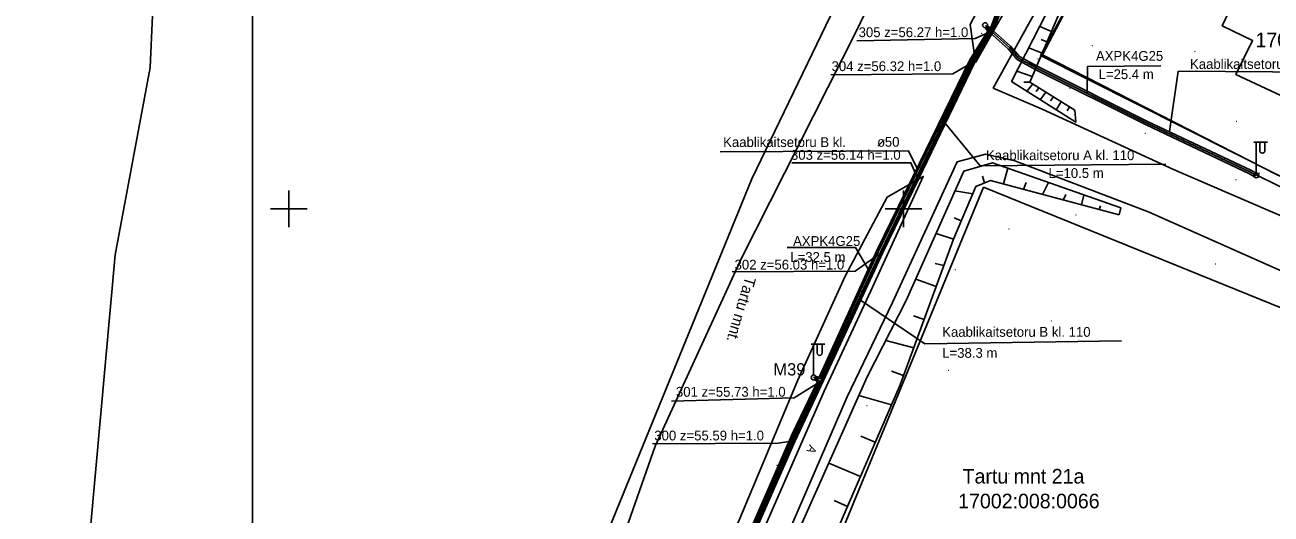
# Model space of a CAD drawing. Extents: x 640994 to 642090, y 6455850 to 6457430.
# Drawn here: x 641378.5 to 641479.9, y 6457125.1 to 6457165 of the extents above; entities that cross this region are included whole.
import ezdxf

# ---------------------------------------------------------------- set-up
doc = ezdxf.new("R2010")
doc.units = 0
for name, color, linetype in [('Level 1', 7, 'Continuous'), ('Level 11', 7, 'Continuous'), ('Level 19', 7, 'Continuous'), ('Level 20', 7, 'Continuous'), ('Level 21', 7, 'Continuous'), ('Level 23', 7, 'Continuous'), ('Level 3', 7, 'Continuous'), ('Level 4', 7, 'Continuous'), ('Level 40', 7, 'Continuous'), ('Level 42', 7, 'Continuous'), ('Level 45', 7, 'Continuous'), ('Level 5', 7, 'Continuous'), ('Level 50', 7, 'Continuous'), ('Level 51', 7, 'Continuous'), ('Level 52', 7, 'Continuous'), ('Level 53', 7, 'Continuous'), ('Level 6', 7, 'Continuous'), ('Level 7', 7, 'Continuous'), ('Level 8', 7, 'Continuous')]:
    doc.layers.add(name, color=color, linetype=linetype)

# ---------------------------------------------------------------- blocks, each defined once
blk = doc.blocks.new('NR')
at = {"layer": 'Level 1'}
blk.add_line((0, 0), (0, 0), dxfattribs=at)
blk = doc.blocks.new('VAPOST')
at = {"layer": 'Level 1'}
blk.add_line((0, 0), (0, 0), dxfattribs=at)
blk.add_line((0, 0), (0, 0), dxfattribs=at)
blk.add_line((0, 0), (0, 0), dxfattribs=at)
blk.add_line((0, 0), (0, 0), dxfattribs=at)
blk.add_arc((0.001066, 0.003358), 0.000613, 180, 0, dxfattribs=at)
blk = doc.blocks.new('LIIKLM')
at = {"layer": 'Level 1'}
blk.add_line((0, 0), (0, 0), dxfattribs=at)
blk.add_line((0, 0), (0, 0), dxfattribs=at)
blk.add_line((0, 0), (0, 0), dxfattribs=at)
blk.add_line((0, 0), (0, 0), dxfattribs=at)
blk.add_line((0, 0), (0, 0), dxfattribs=at)
blk.add_line((0, 0), (0, 0), dxfattribs=at)
blk = doc.blocks.new('TUPOST')
at = {"layer": 'Level 1'}
blk.add_circle((0, 0), 0.0004, dxfattribs=at)
blk = doc.blocks.new('MURU')
at = {"layer": 'Level 1'}
blk.add_line((0, 0), (0, 0), dxfattribs=at)
blk.add_line((0, 0), (0, 0), dxfattribs=at)
for centre in [(-0.000802, 0), (0.000856, 0)]:
    blk.add_circle(centre, 0.00011, dxfattribs=at)
blk = doc.blocks.new('PUPOST')
at = {"layer": 'Level 1'}
blk.add_circle((0, 0), 0.0005, dxfattribs=at)
blk = doc.blocks.new('MPSUUN')
at = {"layer": 'Level 1'}
blk.add_line((0, 0), (0, 0), dxfattribs=at)
blk.add_line((0, 0), (0, 0), dxfattribs=at)
blk.add_line((0, 0), (0, 0), dxfattribs=at)

msp = doc.modelspace()

# ---------------------------------------------------------------- linework, layer by layer
at = {"layer": 'Level 11'}
for p, q in [((641478.5, 6457155.42), (641479.6, 6457155.42)), ((641478.7, 6457155.42), (641478.7, 6457152.92)), ((641479, 6457155.42), (641479, 6457154.72)), ((641479.4, 6457155.42), (641479.4, 6457154.72)), ((641442.49, 6457138.96), (641443.59, 6457138.96)), ((641442.69, 6457138.96), (641442.69, 6457136.46)), ((641442.99, 6457138.96), (641442.99, 6457138.26)), ((641443.39, 6457138.96), (641443.39, 6457138.26))]:
    msp.add_line(p, q, dxfattribs=at)
for centre in [(641456.64, 6457164.95), (641478.7, 6457152.72), (641442.69, 6457136.26)]:
    msp.add_circle(centre, 0.2, dxfattribs=at)
for centre in [(641479.2, 6457154.72), (641443.19, 6457138.26)]:
    msp.add_arc(centre, 0.2, 179.9393, 0.0607, dxfattribs=at)
at = {"layer": 'Level 19'}
for points in [[(641418.61, 6457093.42), (641420.36, 6457100.48), (641424.39, 6457115.19), (641429.79, 6457130.66), (641436.81, 6457145.97), (641446.18, 6457164.5), (641454.86, 6457182.64), (641455.4, 6457185.01), (641458.72, 6457190.71), (641461.37, 6457193.75), (641472.12, 6457211.58), (641481.91, 6457229.63), (641485.86, 6457236.55)], [(641455.85, 6457161.91), (641455.43, 6457165.01), (641461.44, 6457176.44), (641464.36, 6457181.1), (641466.06, 6457180.37), (641463.33, 6457175.07), (641455.85, 6457161.91)], [(641487.69, 6457146.4), (641471.98, 6457153.2), (641461.28, 6457158.12), (641457.3, 6457159.83), (641465.2, 6457174.15), (641468.7, 6457180.02), (641470.22, 6457179.61)], [(641427.15, 6457066.07), (641427.51, 6457072.23), (641428.03, 6457077.22), (641428.8, 6457084.16), (641429.19, 6457087.02), (641430, 6457090.77), (641431.54, 6457097.22), (641432.82, 6457097.44), (641433.62, 6457099.8), (641432.63, 6457100.44), (641433.92, 6457106.06), (641434.73, 6457108.38), (641436.76, 6457114.32), (641437.83, 6457117.14), (641438.4, 6457118.5), (641438.73, 6457119.19), (641439.27, 6457120.42), (641445.42, 6457134.67), (641449.1, 6457142.36), (641454.36, 6457153.82), (641456.67, 6457154.45), (641459.05, 6457153.91), (641470, 6457149.71), (641500.6, 6457136.09)], [(641430.65, 6457100.88), (641432.9, 6457108.17), (641433.95, 6457111.49), (641437.43, 6457121.1), (641443.55, 6457135.15), (641447.34, 6457143.32), (641451.61, 6457152.63), (641448.67, 6457150.94), (641445.27, 6457144.5), (641441.38, 6457135.99), (641435.57, 6457122.12), (641430.8, 6457108.75), (641428.99, 6457101.3), (641430.65, 6457100.88)]]:
    msp.add_lwpolyline(points, dxfattribs=at)
at = {"layer": 'Level 21'}
for points in [[(641440.13, 6457119.6), (641439.06, 6457120), (641437, 6457120.79), (641436.84, 6457121.66), (641440.98, 6457131.12), (641443.32, 6457136.08), (641448.15, 6457146.51), (641451.07, 6457152.54), (641455.62, 6457162.02), (641457.13, 6457164.54), (641458, 6457166.84), (641463.35, 6457176.58), (641467.77, 6457184.29), (641468.63, 6457185.65), (641472.6, 6457192.22), (641478.09, 6457202.67), (641480.9, 6457207.28), (641483.91, 6457212.39), (641485.2, 6457215), (641489.55, 6457222.56), (641489.93, 6457222.58), (641491.26, 6457221.65), (641492.12, 6457220.99), (641492.25, 6457220.45)], [(641440.2, 6457119.75), (641439.14, 6457120.17), (641437.18, 6457120.93), (641437.04, 6457121.64), (641441.15, 6457131.05), (641443.49, 6457136), (641448.32, 6457146.43), (641451.24, 6457152.46), (641455.8, 6457161.93), (641457.3, 6457164.46), (641458.17, 6457166.76), (641463.53, 6457176.48), (641467.93, 6457184.19), (641468.79, 6457185.55), (641472.78, 6457192.12), (641478.27, 6457202.57), (641481.06, 6457207.18), (641484.12, 6457212.28), (641485.38, 6457214.91), (641489.66, 6457222.37), (641489.87, 6457222.38), (641491.15, 6457221.49), (641491.94, 6457220.88), (641492.18, 6457220.34)], [(641440.13, 6457119.28), (641440.15, 6457119.66), (641439.1, 6457120.08), (641437.09, 6457120.86), (641436.94, 6457121.65), (641441.06, 6457131.09), (641443.4, 6457136.04), (641448.23, 6457146.47), (641451.15, 6457152.5), (641455.71, 6457161.98), (641457.21, 6457164.5), (641458.08, 6457166.8)]]:
    msp.add_lwpolyline(points, dxfattribs=at)
at = {"layer": 'Level 3'}
msp.add_lwpolyline([(641480.46, 6457152.73), (641461.32, 6457162.55), (641470, 6457179.09)], dxfattribs=at)
at = {"layer": 'Level 4'}
for p, q in [((641400, 6457148.5), (641400, 6457151.5)), ((641450, 6457148.5), (641450, 6457151.5)), ((641398.5, 6457150), (641401.5, 6457150)), ((641448.5, 6457150), (641451.5, 6457150))]:
    msp.add_line(p, q, dxfattribs=at)
at = {"layer": 'Level 40'}
for points in [[(641410.59, 6456950.93), (641414.48, 6457073.3), (641423.13, 6457116.8), (641437.67, 6457152.44), (641453.12, 6457184.53)], [(641389.3, 6457174.24), (641388.72, 6457161.51), (641385.86, 6457146.24), (641383.86, 6457124.01), (641378.53, 6457105.9), (641381.35, 6457095.19), (641380.81, 6457091.46), (641380.31, 6457086.49), (641381.66, 6457081.33), (641386.16, 6457061.27), (641385.8, 6457048.63), (641387.96, 6457036.84), (641389.56, 6457026.7), (641392.25, 6457016.55), (641393.76, 6457004.08), (641392.9, 6456991.67)]]:
    msp.add_lwpolyline(points, dxfattribs=at)
for points in [[(641461.16, 6457162.49), (641512, 6457136.85), (641523.93, 6457157.2), (641506.27, 6457165.93), (641472.15, 6457182.78)], [(641456.5, 6457151.77), (641435.16, 6457099.84), (641451.29, 6457092.53), (641470.26, 6457118.69), (641474.36, 6457116.95), (641505.43, 6457131.77), (641501.43, 6457133.51)]]:
    msp.add_lwpolyline(points, close=True, dxfattribs=at)
at = {"layer": 'Level 42'}
for p, q in [((641461.09, 6457164.85), (641462.03, 6457164.45)), ((641461.21, 6457163.8), (641461.67, 6457163.61)), ((641460.21, 6457163.11), (641461.27, 6457162.66)), ((641460.19, 6457161.88), (641460.81, 6457161.59)), ((641459.23, 6457161.21), (641460.46, 6457160.77)), ((641460.27, 6457160.32), (641459.78, 6457160.32)), ((641460.53, 6457160.17), (641460.08, 6457159.62)), ((641461.02, 6457159.85), (641460.79, 6457159.54)), ((641461.58, 6457159.51), (641461.16, 6457158.91)), ((641462.2, 6457159.11), (641461.96, 6457158.79)), ((641462.82, 6457158.72), (641462.41, 6457158.07)), ((641463.5, 6457158.3), (641463.31, 6457157.99)), ((641456.6, 6457152.1), (641456.42, 6457152.65)), ((641458.48, 6457153.3), (641458.14, 6457152.02)), ((641459.76, 6457151.58), (641459.98, 6457152.13)), ((641461.3, 6457151.17), (641461.81, 6457152.13)), ((641454.18, 6457151.46), (641455.63, 6457151.21)), ((641463, 6457150.71), (641463.21, 6457151.16)), ((641464.68, 6457151.12), (641464.47, 6457150.32)), ((641465.93, 6457149.93), (641466.04, 6457150.23)), ((641454.12, 6457149.26), (641454.7, 6457149.01)), ((641452.65, 6457147.99), (641454.06, 6457147.51)), ((641452.58, 6457145.55), (641453.28, 6457145.37)), ((641451, 6457144.27), (641452.66, 6457143.67)), ((641450.82, 6457141.28), (641451.67, 6457140.97)), ((641448.56, 6457139.27), (641450.83, 6457138.68)), ((641449.03, 6457136.76), (641450, 6457136.41)), ((641446.38, 6457134.8), (641449.02, 6457134.02)), ((641446.52, 6457131.49), (641447.71, 6457130.98)), ((641443.93, 6457129.29), (641446.5, 6457128.18)), ((641444.36, 6457126.23), (641445.45, 6457125.76))]:
    msp.add_line(p, q, dxfattribs=at)
for points in [[(641463.93, 6457158.03), (641464.02, 6457157.05), (641458.8, 6457160.37), (641463.43, 6457169.45), (641469.17, 6457179.28), (641469.51, 6457179.04)], [(641469.51, 6457179.04), (641464.15, 6457169.43), (641460.27, 6457160.32), (641463.93, 6457158.03)], [(641438.29, 6457098.89), (641438.11, 6457098.15), (641433.84, 6457100.57), (641436.51, 6457111.92), (641440.44, 6457121.42), (641447.04, 6457136.3), (641450.23, 6457142.54), (641454.9, 6457153.07), (641457.24, 6457153.74), (641467.67, 6457150.07), (641467.55, 6457149.5)], [(641467.55, 6457149.5), (641457.07, 6457152.3), (641455.88, 6457151.8), (641454.06, 6457147.51), (641449.73, 6457135.66), (641442.55, 6457119.04), (641436.9, 6457106.18), (641435.02, 6457100.73), (641438.29, 6457098.89)]]:
    msp.add_lwpolyline(points, dxfattribs=at)
at = {"layer": 'Level 45'}
for points in [[(641456.69, 6457164.9), (641457.06, 6457164.64), (641457.15, 6457164.73), (641457.21, 6457164.85), (641457.96, 6457166.89), (641463.18, 6457176.47), (641465.56, 6457180.6), (641467.61, 6457184.37), (641468.5, 6457185.76), (641472.43, 6457192.23), (641472.05, 6457192.58)], [(641456.83, 6457164.87), (641457.04, 6457164.75), (641457.12, 6457164.82), (641457.17, 6457164.92), (641457.91, 6457166.93), (641463.09, 6457176.54), (641465.45, 6457180.66), (641467.5, 6457184.44), (641468.39, 6457185.83), (641472.31, 6457192.22), (641472.16, 6457192.35)], [(641442.7, 6457136.27), (641443.22, 6457136.14), (641447.96, 6457146.54), (641450.87, 6457152.55), (641455.52, 6457162.07), (641456.96, 6457164.41), (641456.96, 6457164.54), (641456.69, 6457164.89)], [(641442.91, 6457136.35), (641443.15, 6457136.29), (641447.84, 6457146.59), (641450.75, 6457152.61), (641455.41, 6457162.13), (641456.83, 6457164.45), (641456.83, 6457164.5), (641456.69, 6457164.67)], [(641456.66, 6457164.92), (641457.15, 6457164.43), (641458.62, 6457163.14), (641459.35, 6457162.27), (641460.85, 6457161.46), (641469.8, 6457156.98), (641478.23, 6457152.98), (641478.69, 6457152.72)], [(641457.03, 6457164.33), (641457.04, 6457164.32), (641458.51, 6457163.03), (641459.25, 6457162.15), (641460.78, 6457161.32), (641469.73, 6457156.84), (641478.16, 6457152.84), (641478.61, 6457152.58)], [(641457.18, 6457164.61), (641457.25, 6457164.54), (641458.72, 6457163.24), (641459.44, 6457162.39), (641460.92, 6457161.59), (641469.86, 6457157.11), (641478.3, 6457153.11), (641478.76, 6457152.85)], [(641436.78, 6457122.06), (641440.92, 6457131.59), (641443, 6457135.92), (641442.82, 6457136.03)], [(641436.9, 6457122.01), (641441.04, 6457131.54), (641443.17, 6457135.97), (641442.69, 6457136.27)]]:
    msp.add_lwpolyline(points, dxfattribs=at)
at = {"layer": 'Level 5'}
msp.add_lwpolyline([(641480.69, 6457159.23), (641477.05, 6457160.94), (641478.38, 6457163.71), (641475.93, 6457164.91), (641480.37, 6457174.28), (641488.59, 6457170.29)], dxfattribs=at)
at = {"layer": 'Level 50'}
msp.add_lwpolyline([(641534.04, 6457003.94), (641534.04, 6457201.44), (641397.04, 6457201.44), (641397.04, 6457003.94)], close=True, dxfattribs=at)
at = {"layer": 'Level 51'}
msp.add_line((641447.92, 6457155.09), (641448.44, 6457155.61), dxfattribs=at)
for points in [[(641470.94, 6457161.65), (641464.97, 6457161.58), (641464.93, 6457159.46)], [(641487.7, 6457161.11), (641472.35, 6457161.2), (641471.65, 6457156.3)], [(641435.1, 6457154.65), (641450.42, 6457154.71), (641451.09, 6457153.34)], [(641440.53, 6457146.84), (641446.1, 6457146.84), (641447.22, 6457144.95)]]:
    msp.add_lwpolyline(points, dxfattribs=at)
at = {"layer": 'Level 52'}
for points in [[(641446.21, 6457163.69), (641455.84, 6457163.88), (641457.21, 6457164.5)], [(641444.08, 6457160.9), (641454.01, 6457160.98), (641455.71, 6457161.98)], [(641440.92, 6457153.75), (641450.6, 6457153.75), (641451.15, 6457152.5)], [(641436.06, 6457144.86), (641446.06, 6457144.91), (641448.23, 6457146.47)], [(641431.13, 6457134.32), (641441.11, 6457134.61), (641443.4, 6457136.04)], [(641429.58, 6457130.84), (641439.8, 6457130.9), (641441.06, 6457131.09)]]:
    msp.add_lwpolyline(points, dxfattribs=at)
at = {"layer": 'Level 53'}
for points in [[(641471.35, 6457153.64), (641456.23, 6457153.49), (641453.37, 6457157.01)], [(641467.73, 6457139.25), (641451.74, 6457139.01), (641446.5, 6457142.55)]]:
    msp.add_lwpolyline(points, dxfattribs=at)
at = {"layer": 'Level 6'}
msp.add_line((641478.7, 6457152.76), (641507.48, 6457138.44), dxfattribs=at)

# ---------------------------------------------------------------- block references
at = {"layer": 'Level 11', "xscale": 0.4, "yscale": 0.4000000000000001, "rotation": 89.99998854075704}
for p in [(641455.31, 6457163.89), (641478.28, 6457155.11), (641456.72, 6457145.98), (641441.68, 6457134.68)]:
    msp.add_blockref('NR', p, dxfattribs=at)
at = {"layer": 'Level 20', "xscale": 0.5, "yscale": 0.5}
msp.add_blockref('LIIKLM', (641461.06, 6457160.21), dxfattribs=at)
at = {"layer": 'Level 23', "xscale": 0.5, "yscale": 0.5}
for p in [(641465.36, 6457163.29), (641473.72, 6457162.83), (641463.56, 6457159.81), (641477.11, 6457157.12), (641469.68, 6457156.14), (641477.04, 6457152.37), (641464.03, 6457149.49), (641448.75, 6457148.25), (641458.59, 6457148.34), (641475.39, 6457145.51), (641462.02, 6457140.87), (641444.14, 6457138.4), (641453.67, 6457136.83), (641439.7, 6457129.09), (641458.59, 6457128.41)]:
    msp.add_blockref('MURU', p, dxfattribs=at)
at = {"layer": 'Level 7', "xscale": 0.5, "yscale": 0.5}
for name, p in [('VAPOST', (641456.35, 6457164.3)), ('PUPOST', (641456.35, 6457164.3)), ('TUPOST', (641460.95, 6457162.2)), ('PUPOST', (641478.94, 6457152.88)), ('PUPOST', (641454.21, 6457145.05)), ('PUPOST', (641442.7, 6457135.61)), ('TUPOST', (641447.02, 6457133.97))]:
    msp.add_blockref(name, p, dxfattribs=at)
at = {"layer": 'Level 8'}
for p, xscale, yscale, rotation in [((641456.35, 6457164.3), 0.49999999989951455, 0.5000000000000001, 61.00353886489251), ((641456.35, 6457164.3), 0.4999999997390706, 0.4999999999999999, -115.66878943085267), ((641456.35, 6457164.3), 0.4999999997850555, 0.49999999999999994, -26.797907115991034), ((641478.94, 6457152.88), 0.5000000000127747, 0.5, -30.077949121517626), ((641478.94, 6457152.88), 0.4999999996877192, 0.5000000000000001, 153.24972265754354), ((641454.21, 6457145.05), 0.49999999964545844, 0.49999999999999994, -140.79477638761162), ((641442.7, 6457135.61), 0.5000000001785596, 0.5, 63.88436994103188), ((641442.7, 6457135.61), 0.49999999995269545, 0.5000000000000001, -112.14651571870999), ((641442.7, 6457135.61), 0.49999999966794156, 0.49999999999999994, 39.55363877044578)]:
    msp.add_blockref('MPSUUN', p, dxfattribs=dict(at, xscale=xscale, yscale=yscale, rotation=rotation))

# ---------------------------------------------------------------- texts
at = {"layer": 'Level 19'}
for s, height, rotation, p in [('Tartu mnt.', 0.9, 253.4694, (641437.15, 6457144.53)), ('A', 0.69, 243.9971, (641442.37, 6457130.82))]:
    msp.add_text(s, height=height, rotation=rotation, dxfattribs=at).set_placement(p)
at = {"layer": 'Level 40'}
for s, p in [('17002:008:0092', (641478.64, 6457163.16)), ('Tartu mnt 21a', (641454.81, 6457127.62)), ('17002:008:0066', (641454.45, 6457125.6))]:
    msp.add_text(s, height=1.19, dxfattribs=at).set_placement(p)
at = {"layer": 'Level 45'}
msp.add_text('M39', height=1, dxfattribs=at).set_placement((641439.42, 6457136.42))
at = {"layer": 'Level 51'}
for s, p in [(' AXPK4G25', (641465.36, 6457162.05)), ('Kaablikaitsetoru B kl. ', (641473.31, 6457161.39)), ('L=25.4 m', (641465.87, 6457160.56)), ('Kaablikaitsetoru B kl. ', (641435.33, 6457155.03)), ('o50', (641447.89, 6457155.05)), (' AXPK4G25', (641440.72, 6457146.97)), ('L=32.5 m', (641440.79, 6457145.67))]:
    msp.add_text(s, height=0.8, dxfattribs=at).set_placement(p)
at = {"layer": 'Level 52'}
for s, p in [('305 z=56.27 h=1.0', (641446.35, 6457163.98)), ('304 z=56.32 h=1.0', (641444.15, 6457161.21)), ('303 z=56.14 h=1.0', (641440.85, 6457153.99)), ('302 z=56.03 h=1.0', (641436.26, 6457145.05)), ('301 z=55.73 h=1.0', (641431.49, 6457134.69)), ('300 z=55.59 h=1.0', (641429.73, 6457131.13))]:
    msp.add_text(s, height=0.8, dxfattribs=at).set_placement(p)
at = {"layer": 'Level 53'}
for s, p in [('Kaablikaitsetoru A kl. 110', (641456.71, 6457153.96)), ('L=10.5 m', (641461.8, 6457152.51)), ('Kaablikaitsetoru B kl. 110', (641453.15, 6457139.57)), ('L=38.3 m', (641453.15, 6457137.86))]:
    msp.add_text(s, height=0.8, dxfattribs=at).set_placement(p)

doc.saveas('drawing.dxf')
